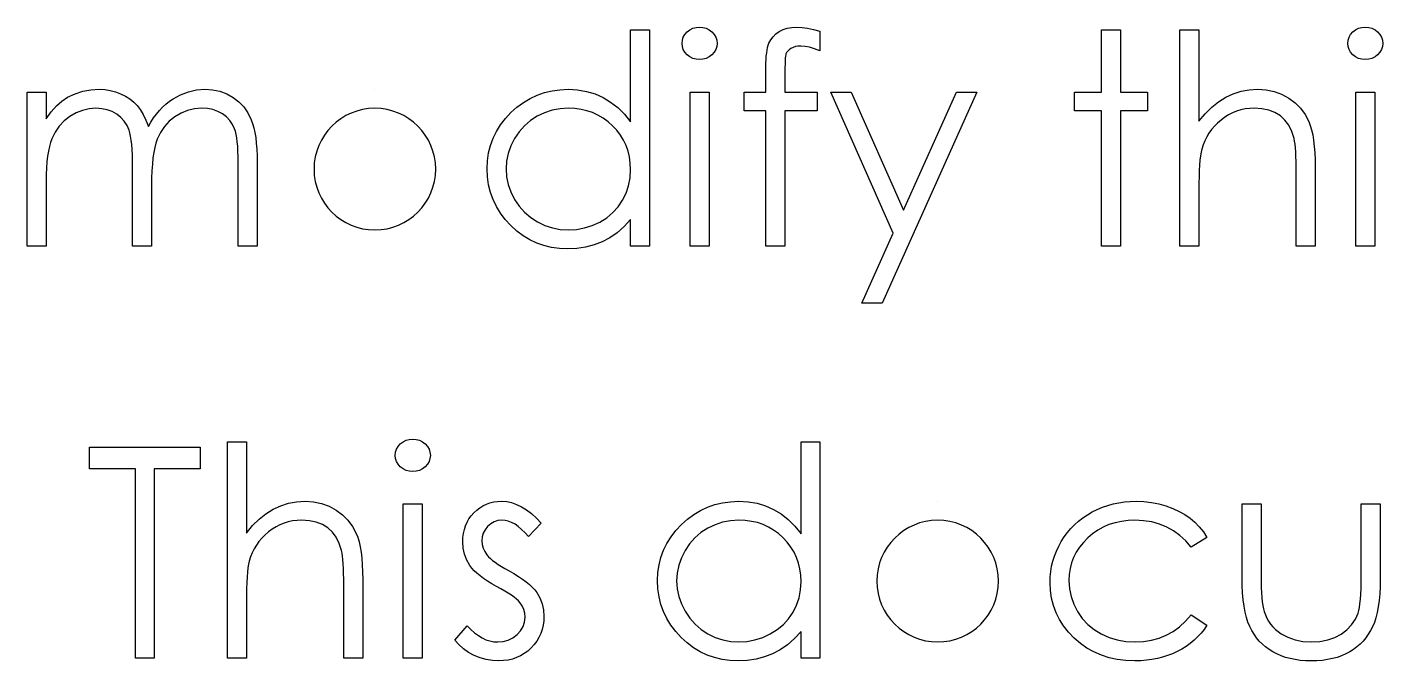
# Model space of a CAD drawing. Header units: millimetres. Extents: x -43 to 250, y -7 to 120.
# Drawn here: x 17.66 to 40.14, y 95.69 to 106.2 of the extents above; entities that cross this region are included whole.
import ezdxf

# ---------------------------------------------------------------- set-up
doc = ezdxf.new("R2010")
doc.units = ezdxf.units.MM

msp = doc.modelspace()

# ---------------------------------------------------------------- linework, layer by layer
at = {"color": 7, "linetype": 'Continuous'}
for p, q in [((23.426, 105.17), (23.426, 105.17)), ((32.76, 98.337), (32.76, 98.337))]:
    msp.add_line(p, q, dxfattribs=at)
at = {"color": 7, "linetype": 'Continuous', "flags": 128}
for points in [[(27.979, 106.157), (27.979, 102.567), (27.979, 102.567), (27.665, 102.567), (27.665, 102.567), (27.665, 103.01), (27.665, 103.01), (27.557, 102.892), (27.442, 102.791), (27.32, 102.707), (27.193, 102.64), (27.059, 102.588), (26.919, 102.552), (26.773, 102.529), (26.621, 102.522), (26.621, 102.522), (26.485, 102.529), (26.355, 102.547), (26.229, 102.577), (26.109, 102.619), (25.994, 102.674), (25.883, 102.741), (25.778, 102.819), (25.678, 102.91), (25.586, 103.01), (25.507, 103.114), (25.44, 103.224), (25.385, 103.34), (25.342, 103.461), (25.312, 103.586), (25.293, 103.717), (25.287, 103.853), (25.287, 103.853), (25.293, 103.986), (25.312, 104.115), (25.343, 104.239), (25.386, 104.358), (25.441, 104.472), (25.509, 104.58), (25.589, 104.685), (25.681, 104.784), (25.782, 104.874), (25.889, 104.953), (26, 105.019), (26.116, 105.073), (26.237, 105.116), (26.363, 105.146), (26.495, 105.164), (26.631, 105.17), (26.631, 105.17), (26.787, 105.161), (26.936, 105.136), (27.076, 105.093), (27.21, 105.035), (27.335, 104.959), (27.454, 104.866), (27.563, 104.756), (27.665, 104.63), (27.665, 104.63), (27.665, 106.157), (27.665, 106.157), (27.979, 106.157)], [(28.808, 106.202), (28.866, 106.197), (28.92, 106.182), (28.97, 106.157), (29.015, 106.123), (29.053, 106.081), (29.08, 106.035), (29.096, 105.985), (29.101, 105.931), (29.101, 105.931), (29.096, 105.879), (29.08, 105.83), (29.053, 105.784), (29.015, 105.743), (28.97, 105.708), (28.92, 105.683), (28.866, 105.668), (28.808, 105.663), (28.808, 105.663), (28.751, 105.668), (28.698, 105.683), (28.648, 105.708), (28.603, 105.743), (28.566, 105.784), (28.54, 105.83), (28.524, 105.879), (28.518, 105.931), (28.518, 105.931), (28.524, 105.985), (28.54, 106.035), (28.566, 106.081), (28.603, 106.123), (28.648, 106.157), (28.698, 106.182), (28.751, 106.197), (28.808, 106.202)], [(30.806, 106.136), (30.806, 105.809), (30.806, 105.809), (30.717, 105.844), (30.634, 105.868), (30.558, 105.883), (30.488, 105.888), (30.488, 105.888), (30.441, 105.885), (30.398, 105.878), (30.359, 105.865), (30.324, 105.848), (30.295, 105.827), (30.271, 105.805), (30.253, 105.781), (30.242, 105.756), (30.238, 105.741), (30.235, 105.72), (30.231, 105.693), (30.229, 105.661), (30.227, 105.624), (30.227, 105.581), (30.225, 105.533), (30.225, 105.48), (30.225, 105.48), (30.225, 105.125), (30.225, 105.125), (30.762, 105.125), (30.762, 105.125), (30.762, 104.811), (30.762, 104.811), (30.224, 104.811), (30.224, 104.811), (30.223, 102.567), (30.223, 102.567), (29.909, 102.567), (29.909, 102.567), (29.909, 104.811), (29.909, 104.811), (29.55, 104.811), (29.55, 104.811), (29.55, 105.125), (29.55, 105.125), (29.909, 105.125), (29.909, 105.125), (29.909, 105.534), (29.909, 105.534), (29.91, 105.602), (29.912, 105.664), (29.916, 105.722), (29.922, 105.775), (29.929, 105.822), (29.938, 105.865), (29.948, 105.903), (29.959, 105.935), (29.989, 105.992), (30.027, 106.043), (30.074, 106.089), (30.131, 106.128), (30.194, 106.161), (30.264, 106.184), (30.341, 106.197), (30.424, 106.202), (30.424, 106.202), (30.508, 106.198), (30.6, 106.186), (30.699, 106.165), (30.806, 106.136)], [(35.473, 106.157), (35.787, 106.157), (35.787, 106.157), (35.787, 105.125), (35.787, 105.125), (36.236, 105.125), (36.236, 105.125), (36.236, 104.811), (36.236, 104.811), (35.787, 104.811), (35.787, 104.811), (35.787, 102.567), (35.787, 102.567), (35.473, 102.567), (35.473, 102.567), (35.473, 104.811), (35.473, 104.811), (35.024, 104.811), (35.024, 104.811), (35.024, 105.125), (35.024, 105.125), (35.473, 105.125), (35.473, 105.125), (35.473, 106.157)], [(36.774, 106.157), (37.088, 106.157), (37.088, 106.157), (37.088, 104.642), (37.088, 104.642), (37.192, 104.766), (37.302, 104.873), (37.415, 104.964), (37.534, 105.038), (37.658, 105.096), (37.788, 105.137), (37.922, 105.161), (38.062, 105.17), (38.062, 105.17), (38.203, 105.161), (38.336, 105.134), (38.461, 105.089), (38.578, 105.025), (38.683, 104.947), (38.774, 104.856), (38.85, 104.753), (38.911, 104.637), (38.936, 104.572), (38.958, 104.498), (38.976, 104.415), (38.991, 104.324), (39.003, 104.224), (39.011, 104.116), (39.017, 103.999), (39.018, 103.874), (39.018, 103.874), (39.018, 102.567), (39.018, 102.567), (38.704, 102.567), (38.704, 102.567), (38.704, 103.77), (38.704, 103.77), (38.703, 103.875), (38.702, 103.97), (38.699, 104.057), (38.695, 104.134), (38.69, 104.202), (38.684, 104.261), (38.676, 104.312), (38.667, 104.352), (38.667, 104.352), (38.63, 104.47), (38.579, 104.573), (38.516, 104.659), (38.44, 104.73), (38.35, 104.785), (38.249, 104.824), (38.134, 104.848), (38.006, 104.856), (38.006, 104.856), (37.931, 104.853), (37.857, 104.844), (37.785, 104.828), (37.715, 104.807), (37.647, 104.779), (37.582, 104.746), (37.518, 104.706), (37.457, 104.661), (37.398, 104.61), (37.346, 104.558), (37.298, 104.502), (37.255, 104.443), (37.218, 104.381), (37.186, 104.317), (37.159, 104.249), (37.137, 104.179), (37.137, 104.179), (37.126, 104.127), (37.116, 104.066), (37.107, 103.996), (37.1, 103.914), (37.095, 103.824), (37.091, 103.723), (37.089, 103.613), (37.088, 103.492), (37.088, 103.492), (37.088, 102.567), (37.088, 102.567), (36.774, 102.567), (36.774, 102.567), (36.774, 106.157)], [(39.847, 106.202), (39.905, 106.197), (39.959, 106.182), (40.009, 106.157), (40.053, 106.123), (40.091, 106.081), (40.118, 106.035), (40.134, 105.985), (40.14, 105.931), (40.14, 105.931), (40.134, 105.879), (40.118, 105.83), (40.091, 105.784), (40.053, 105.743), (40.009, 105.708), (39.959, 105.683), (39.905, 105.668), (39.847, 105.663), (39.847, 105.663), (39.789, 105.668), (39.737, 105.683), (39.687, 105.708), (39.642, 105.743), (39.605, 105.784), (39.578, 105.83), (39.562, 105.879), (39.556, 105.931), (39.556, 105.931), (39.562, 105.985), (39.578, 106.035), (39.605, 106.081), (39.642, 106.123), (39.687, 106.157), (39.737, 106.182), (39.789, 106.197), (39.847, 106.202)], [(17.659, 105.125), (17.973, 105.125), (17.973, 105.125), (17.973, 104.681), (17.973, 104.681), (18.06, 104.796), (18.148, 104.894), (18.237, 104.975), (18.328, 105.04), (18.328, 105.04), (18.455, 105.097), (18.585, 105.138), (18.718, 105.161), (18.855, 105.17), (18.855, 105.17), (18.948, 105.165), (19.037, 105.152), (19.125, 105.129), (19.21, 105.096), (19.29, 105.056), (19.363, 105.011), (19.428, 104.959), (19.485, 104.901), (19.536, 104.833), (19.584, 104.753), (19.628, 104.659), (19.669, 104.552), (19.669, 104.552), (19.711, 104.626), (19.756, 104.695), (19.804, 104.759), (19.853, 104.819), (19.906, 104.874), (19.961, 104.925), (20.018, 104.971), (20.079, 105.012), (20.203, 105.081), (20.334, 105.131), (20.468, 105.16), (20.607, 105.17), (20.607, 105.17), (20.735, 105.161), (20.856, 105.137), (20.969, 105.095), (21.074, 105.037), (21.169, 104.964), (21.251, 104.878), (21.32, 104.779), (21.375, 104.666), (21.398, 104.603), (21.418, 104.532), (21.435, 104.454), (21.449, 104.369), (21.459, 104.276), (21.467, 104.176), (21.472, 104.068), (21.473, 103.953), (21.473, 103.953), (21.473, 102.567), (21.473, 102.567), (21.159, 102.567), (21.159, 102.567), (21.159, 103.954), (21.159, 103.954), (21.158, 104.052), (21.155, 104.143), (21.151, 104.225), (21.144, 104.299), (21.136, 104.365), (21.125, 104.423), (21.113, 104.474), (21.099, 104.516), (21.064, 104.589), (21.019, 104.655), (20.963, 104.712), (20.896, 104.763), (20.821, 104.803), (20.738, 104.833), (20.649, 104.85), (20.552, 104.856), (20.552, 104.856), (20.434, 104.847), (20.321, 104.821), (20.212, 104.777), (20.109, 104.716), (20.015, 104.64), (19.936, 104.552), (19.869, 104.453), (19.816, 104.342), (19.794, 104.279), (19.775, 104.206), (19.76, 104.123), (19.746, 104.031), (19.736, 103.928), (19.729, 103.816), (19.724, 103.694), (19.723, 103.562), (19.723, 103.562), (19.723, 102.567), (19.723, 102.567), (19.409, 102.567), (19.409, 102.567), (19.409, 103.868), (19.409, 103.868), (19.408, 103.978), (19.405, 104.08), (19.401, 104.172), (19.394, 104.254), (19.386, 104.328), (19.376, 104.392), (19.364, 104.447), (19.35, 104.493), (19.316, 104.571), (19.27, 104.641), (19.213, 104.703), (19.146, 104.756), (19.07, 104.8), (18.987, 104.831), (18.897, 104.849), (18.8, 104.856), (18.8, 104.856), (18.687, 104.847), (18.577, 104.821), (18.47, 104.779), (18.368, 104.719), (18.274, 104.645), (18.193, 104.559), (18.125, 104.461), (18.07, 104.351), (18.047, 104.289), (18.028, 104.221), (18.011, 104.143), (17.998, 104.059), (17.986, 103.967), (17.979, 103.867), (17.974, 103.759), (17.973, 103.644), (17.973, 103.644), (17.973, 102.567), (17.973, 102.567), (17.659, 102.567), (17.659, 102.567), (17.659, 105.125)], [(28.653, 105.125), (28.967, 105.125), (28.967, 105.125), (28.967, 102.567), (28.967, 102.567), (28.653, 102.567), (28.653, 102.567), (28.653, 105.125)], [(30.986, 105.125), (31.325, 105.125), (31.325, 105.125), (32.19, 103.166), (32.19, 103.166), (33.07, 105.125), (33.07, 105.125), (33.409, 105.125), (33.409, 105.125), (31.838, 101.625), (31.838, 101.625), (31.499, 101.625), (31.499, 101.625), (32.02, 102.785), (32.02, 102.785), (30.986, 105.125)], [(39.691, 105.125), (40.005, 105.125), (40.005, 105.125), (40.005, 102.567), (40.005, 102.567), (39.691, 102.567), (39.691, 102.567), (39.691, 105.125)], [(26.635, 104.856), (26.497, 104.847), (26.365, 104.823), (26.239, 104.781), (26.118, 104.724), (26.006, 104.652), (25.906, 104.566), (25.817, 104.467), (25.741, 104.354), (25.68, 104.233), (25.636, 104.108), (25.61, 103.981), (25.601, 103.85), (25.601, 103.85), (25.61, 103.719), (25.636, 103.592), (25.681, 103.467), (25.742, 103.345), (25.819, 103.231), (25.908, 103.131), (26.009, 103.044), (26.122, 102.97), (26.243, 102.912), (26.368, 102.87), (26.498, 102.845), (26.632, 102.837), (26.632, 102.837), (26.768, 102.845), (26.9, 102.87), (27.029, 102.911), (27.154, 102.969), (27.269, 103.041), (27.372, 103.125), (27.459, 103.221), (27.532, 103.329), (27.59, 103.446), (27.632, 103.571), (27.657, 103.702), (27.665, 103.841), (27.665, 103.841), (27.66, 103.946), (27.646, 104.048), (27.623, 104.146), (27.591, 104.238), (27.549, 104.326), (27.498, 104.411), (27.438, 104.49), (27.367, 104.565), (27.291, 104.633), (27.21, 104.692), (27.125, 104.742), (27.036, 104.783), (26.942, 104.815), (26.844, 104.838), (26.741, 104.852), (26.635, 104.856)], [(24.052, 99.369), (24.11, 99.364), (24.164, 99.349), (24.214, 99.324), (24.259, 99.289), (24.296, 99.248), (24.323, 99.202), (24.339, 99.152), (24.345, 99.098), (24.345, 99.098), (24.339, 99.045), (24.323, 98.996), (24.296, 98.951), (24.259, 98.909), (24.214, 98.875), (24.164, 98.85), (24.11, 98.835), (24.052, 98.83), (24.052, 98.83), (23.994, 98.835), (23.942, 98.85), (23.892, 98.875), (23.847, 98.909), (23.81, 98.951), (23.783, 98.996), (23.767, 99.045), (23.762, 99.098), (23.762, 99.098), (23.767, 99.152), (23.783, 99.202), (23.81, 99.248), (23.847, 99.289), (23.892, 99.324), (23.942, 99.349), (23.994, 99.364), (24.052, 99.369)], [(18.691, 98.875), (18.691, 99.234), (18.691, 99.234), (20.531, 99.234), (20.531, 99.234), (20.531, 98.875), (20.531, 98.875), (19.768, 98.875), (19.768, 98.875), (19.768, 95.734), (19.768, 95.734), (19.454, 95.734), (19.454, 95.734), (19.454, 98.875), (19.454, 98.875), (18.691, 98.875)], [(20.979, 99.324), (21.294, 99.324), (21.294, 99.324), (21.294, 97.809), (21.294, 97.809), (21.397, 97.933), (21.507, 98.04), (21.62, 98.131), (21.739, 98.205), (21.864, 98.262), (21.993, 98.304), (22.127, 98.328), (22.267, 98.337), (22.267, 98.337), (22.408, 98.327), (22.542, 98.301), (22.666, 98.255), (22.783, 98.192), (22.888, 98.114), (22.979, 98.023), (23.055, 97.919), (23.116, 97.804), (23.141, 97.739), (23.163, 97.664), (23.181, 97.582), (23.196, 97.491), (23.208, 97.391), (23.216, 97.283), (23.222, 97.166), (23.223, 97.04), (23.223, 97.04), (23.223, 95.734), (23.223, 95.734), (22.909, 95.734), (22.909, 95.734), (22.909, 96.937), (22.909, 96.937), (22.908, 97.042), (22.907, 97.137), (22.904, 97.223), (22.9, 97.301), (22.895, 97.369), (22.889, 97.428), (22.881, 97.478), (22.873, 97.519), (22.873, 97.519), (22.835, 97.637), (22.784, 97.739), (22.721, 97.825), (22.645, 97.896), (22.556, 97.952), (22.454, 97.991), (22.339, 98.015), (22.211, 98.022), (22.211, 98.022), (22.136, 98.02), (22.062, 98.011), (21.99, 97.995), (21.92, 97.974), (21.852, 97.946), (21.787, 97.913), (21.723, 97.873), (21.662, 97.828), (21.603, 97.777), (21.551, 97.724), (21.503, 97.668), (21.46, 97.61), (21.423, 97.548), (21.391, 97.483), (21.364, 97.415), (21.342, 97.345), (21.342, 97.345), (21.331, 97.294), (21.321, 97.233), (21.313, 97.162), (21.306, 97.081), (21.301, 96.99), (21.296, 96.889), (21.294, 96.779), (21.294, 96.659), (21.294, 96.659), (21.294, 95.734), (21.294, 95.734), (20.979, 95.734), (20.979, 95.734), (20.979, 99.324)], [(30.806, 99.324), (30.806, 95.734), (30.806, 95.734), (30.492, 95.734), (30.492, 95.734), (30.492, 96.176), (30.492, 96.176), (30.384, 96.059), (30.269, 95.958), (30.147, 95.874), (30.02, 95.806), (29.886, 95.755), (29.746, 95.719), (29.6, 95.696), (29.448, 95.689), (29.448, 95.689), (29.312, 95.695), (29.182, 95.714), (29.056, 95.744), (28.936, 95.786), (28.821, 95.841), (28.71, 95.907), (28.605, 95.986), (28.505, 96.077), (28.413, 96.176), (28.334, 96.281), (28.267, 96.391), (28.212, 96.507), (28.169, 96.627), (28.139, 96.753), (28.12, 96.884), (28.114, 97.02), (28.114, 97.02), (28.12, 97.153), (28.139, 97.282), (28.169, 97.405), (28.213, 97.525), (28.268, 97.638), (28.336, 97.747), (28.416, 97.851), (28.508, 97.95), (28.609, 98.041), (28.716, 98.119), (28.826, 98.186), (28.943, 98.24), (29.064, 98.283), (29.19, 98.313), (29.321, 98.33), (29.457, 98.337), (29.457, 98.337), (29.614, 98.328), (29.762, 98.303), (29.903, 98.26), (30.037, 98.201), (30.162, 98.126), (30.281, 98.033), (30.39, 97.923), (30.492, 97.797), (30.492, 97.797), (30.492, 99.324), (30.492, 99.324), (30.806, 99.324)], [(23.896, 98.292), (24.21, 98.292), (24.21, 98.292), (24.21, 95.734), (24.21, 95.734), (23.896, 95.734), (23.896, 95.734), (23.896, 98.292)], [(26.185, 97.973), (25.971, 97.753), (25.971, 97.753), (25.915, 97.816), (25.859, 97.871), (25.803, 97.917), (25.749, 97.955), (25.693, 97.985), (25.638, 98.006), (25.584, 98.018), (25.53, 98.022), (25.53, 98.022), (25.464, 98.016), (25.403, 97.997), (25.346, 97.964), (25.295, 97.919), (25.252, 97.865), (25.222, 97.807), (25.204, 97.745), (25.197, 97.678), (25.197, 97.678), (25.203, 97.618), (25.219, 97.56), (25.247, 97.502), (25.284, 97.446), (25.284, 97.446), (25.309, 97.417), (25.34, 97.388), (25.376, 97.356), (25.419, 97.324), (25.468, 97.29), (25.523, 97.256), (25.583, 97.22), (25.65, 97.183), (25.65, 97.183), (25.731, 97.136), (25.805, 97.091), (25.873, 97.045), (25.934, 97), (25.988, 96.955), (26.036, 96.911), (26.077, 96.867), (26.11, 96.824), (26.11, 96.824), (26.162, 96.733), (26.2, 96.637), (26.222, 96.535), (26.229, 96.428), (26.229, 96.428), (26.226, 96.352), (26.216, 96.279), (26.199, 96.209), (26.176, 96.143), (26.145, 96.078), (26.109, 96.017), (26.065, 95.959), (26.015, 95.904), (25.96, 95.853), (25.901, 95.81), (25.84, 95.773), (25.774, 95.743), (25.706, 95.719), (25.634, 95.702), (25.559, 95.693), (25.48, 95.689), (25.48, 95.689), (25.374, 95.695), (25.271, 95.712), (25.17, 95.741), (25.071, 95.781), (24.978, 95.831), (24.893, 95.891), (24.817, 95.959), (24.749, 96.035), (24.749, 96.035), (24.957, 96.272), (24.957, 96.272), (25.017, 96.209), (25.078, 96.155), (25.141, 96.108), (25.203, 96.071), (25.267, 96.041), (25.332, 96.02), (25.397, 96.007), (25.464, 96.003), (25.464, 96.003), (25.554, 96.011), (25.638, 96.034), (25.714, 96.072), (25.784, 96.126), (25.841, 96.19), (25.882, 96.26), (25.907, 96.334), (25.915, 96.415), (25.915, 96.415), (25.91, 96.481), (25.894, 96.544), (25.867, 96.603), (25.829, 96.659), (25.829, 96.659), (25.805, 96.685), (25.773, 96.714), (25.734, 96.745), (25.69, 96.777), (25.638, 96.811), (25.579, 96.846), (25.514, 96.883), (25.441, 96.922), (25.441, 96.922), (25.364, 96.967), (25.292, 97.011), (25.228, 97.055), (25.169, 97.098), (25.117, 97.142), (25.072, 97.185), (25.033, 97.229), (25, 97.272), (25, 97.272), (24.949, 97.361), (24.913, 97.457), (24.89, 97.558), (24.883, 97.666), (24.883, 97.666), (24.886, 97.736), (24.895, 97.804), (24.909, 97.868), (24.929, 97.93), (24.955, 97.988), (24.986, 98.043), (25.024, 98.096), (25.066, 98.145), (25.114, 98.19), (25.164, 98.229), (25.218, 98.262), (25.274, 98.289), (25.333, 98.31), (25.396, 98.325), (25.461, 98.334), (25.53, 98.337), (25.53, 98.337), (25.611, 98.331), (25.692, 98.314), (25.774, 98.285), (25.856, 98.245), (25.938, 98.194), (26.02, 98.132), (26.103, 98.058), (26.185, 97.973)], [(37.223, 97.737), (36.96, 97.574), (36.96, 97.574), (36.871, 97.679), (36.774, 97.77), (36.669, 97.847), (36.557, 97.91), (36.436, 97.959), (36.308, 97.994), (36.173, 98.015), (36.029, 98.022), (36.029, 98.022), (35.914, 98.018), (35.803, 98.004), (35.698, 97.981), (35.598, 97.95), (35.503, 97.908), (35.412, 97.858), (35.327, 97.799), (35.246, 97.73), (35.173, 97.655), (35.11, 97.576), (35.056, 97.493), (35.012, 97.406), (34.978, 97.316), (34.954, 97.221), (34.94, 97.122), (34.935, 97.02), (34.935, 97.02), (34.944, 96.886), (34.97, 96.756), (35.015, 96.63), (35.078, 96.508), (35.156, 96.395), (35.248, 96.295), (35.352, 96.209), (35.471, 96.136), (35.6, 96.078), (35.736, 96.036), (35.88, 96.012), (36.031, 96.003), (36.031, 96.003), (36.17, 96.01), (36.302, 96.031), (36.428, 96.066), (36.548, 96.115), (36.661, 96.179), (36.767, 96.256), (36.867, 96.347), (36.96, 96.452), (36.96, 96.452), (37.223, 96.279), (37.223, 96.279), (37.175, 96.211), (37.124, 96.147), (37.067, 96.087), (37.008, 96.031), (36.945, 95.978), (36.877, 95.93), (36.805, 95.885), (36.73, 95.844), (36.652, 95.808), (36.57, 95.776), (36.487, 95.749), (36.4, 95.728), (36.311, 95.711), (36.218, 95.699), (36.124, 95.691), (36.026, 95.689), (36.026, 95.689), (35.878, 95.695), (35.736, 95.713), (35.601, 95.742), (35.472, 95.784), (35.349, 95.837), (35.233, 95.902), (35.123, 95.979), (35.02, 96.068), (34.926, 96.166), (34.846, 96.269), (34.777, 96.376), (34.721, 96.489), (34.677, 96.608), (34.646, 96.73), (34.627, 96.859), (34.621, 96.992), (34.621, 96.992), (34.623, 97.082), (34.632, 97.171), (34.646, 97.259), (34.667, 97.344), (34.693, 97.429), (34.726, 97.511), (34.764, 97.592), (34.807, 97.671), (34.856, 97.748), (34.909, 97.819), (34.967, 97.887), (35.029, 97.95), (35.095, 98.009), (35.166, 98.064), (35.242, 98.114), (35.321, 98.161), (35.404, 98.202), (35.489, 98.238), (35.577, 98.268), (35.667, 98.292), (35.76, 98.312), (35.854, 98.325), (35.952, 98.334), (36.052, 98.337), (36.052, 98.337), (36.178, 98.332), (36.302, 98.317), (36.423, 98.293), (36.542, 98.259), (36.656, 98.217), (36.761, 98.169), (36.856, 98.115), (36.943, 98.055), (37.023, 97.989), (37.095, 97.914), (37.163, 97.83), (37.223, 97.737)], [(37.806, 98.292), (38.121, 98.292), (38.121, 98.292), (38.121, 97.105), (38.121, 97.105), (38.121, 97.001), (38.123, 96.906), (38.128, 96.818), (38.133, 96.739), (38.14, 96.669), (38.149, 96.606), (38.158, 96.553), (38.17, 96.507), (38.17, 96.507), (38.191, 96.451), (38.216, 96.397), (38.245, 96.346), (38.278, 96.298), (38.316, 96.254), (38.358, 96.212), (38.404, 96.174), (38.454, 96.139), (38.564, 96.08), (38.685, 96.037), (38.815, 96.012), (38.956, 96.003), (38.956, 96.003), (39.096, 96.012), (39.225, 96.036), (39.343, 96.078), (39.449, 96.135), (39.542, 96.206), (39.62, 96.288), (39.683, 96.38), (39.729, 96.482), (39.729, 96.482), (39.741, 96.524), (39.751, 96.576), (39.76, 96.638), (39.768, 96.711), (39.774, 96.795), (39.777, 96.888), (39.78, 96.992), (39.781, 97.105), (39.781, 97.105), (39.781, 98.292), (39.781, 98.292), (40.095, 98.292), (40.095, 98.292), (40.095, 97.047), (40.095, 97.047), (40.093, 96.92), (40.087, 96.8), (40.077, 96.689), (40.063, 96.587), (40.046, 96.491), (40.024, 96.405), (39.998, 96.326), (39.969, 96.256), (39.935, 96.191), (39.898, 96.13), (39.856, 96.073), (39.811, 96.019), (39.761, 95.968), (39.708, 95.922), (39.65, 95.878), (39.589, 95.839), (39.523, 95.804), (39.454, 95.773), (39.38, 95.748), (39.303, 95.727), (39.221, 95.71), (39.136, 95.698), (39.047, 95.691), (38.953, 95.689), (38.953, 95.689), (38.859, 95.691), (38.77, 95.698), (38.684, 95.71), (38.602, 95.727), (38.524, 95.748), (38.451, 95.773), (38.381, 95.804), (38.315, 95.839), (38.253, 95.878), (38.195, 95.922), (38.141, 95.969), (38.091, 96.019), (38.045, 96.074), (38.004, 96.132), (37.966, 96.194), (37.933, 96.259), (37.903, 96.331), (37.877, 96.411), (37.855, 96.5), (37.838, 96.596), (37.824, 96.702), (37.814, 96.816), (37.809, 96.939), (37.806, 97.07), (37.806, 97.07), (37.806, 98.292)], [(29.462, 98.022), (29.324, 98.014), (29.192, 97.99), (29.066, 97.948), (28.945, 97.891), (28.833, 97.818), (28.732, 97.732), (28.644, 97.633), (28.568, 97.52), (28.507, 97.4), (28.463, 97.275), (28.437, 97.147), (28.428, 97.016), (28.428, 97.016), (28.437, 96.886), (28.463, 96.758), (28.507, 96.634), (28.569, 96.512), (28.646, 96.398), (28.735, 96.298), (28.836, 96.211), (28.948, 96.137), (29.07, 96.078), (29.195, 96.037), (29.325, 96.012), (29.459, 96.003), (29.459, 96.003), (29.595, 96.012), (29.727, 96.036), (29.856, 96.078), (29.98, 96.136), (30.096, 96.208), (30.199, 96.292), (30.285, 96.388), (30.359, 96.495), (30.417, 96.613), (30.459, 96.737), (30.484, 96.868), (30.492, 97.007), (30.492, 97.007), (30.487, 97.113), (30.473, 97.215), (30.45, 97.312), (30.418, 97.405), (30.376, 97.493), (30.325, 97.577), (30.264, 97.656), (30.194, 97.731), (30.118, 97.8), (30.037, 97.859), (29.952, 97.909), (29.863, 97.95), (29.769, 97.982), (29.671, 98.004), (29.568, 98.018), (29.462, 98.022)]]:
    msp.add_lwpolyline(points, dxfattribs=at)
at = {"color": 7, "linetype": 'Continuous'}
for centre, start, end in [((23.425, 103.846), 90.0002, 89.9998), ((32.758, 97.013), 90.0008, 89.9992)]:
    msp.add_arc(centre, 1.009, start, end, dxfattribs=at)

doc.saveas('drawing.dxf')
